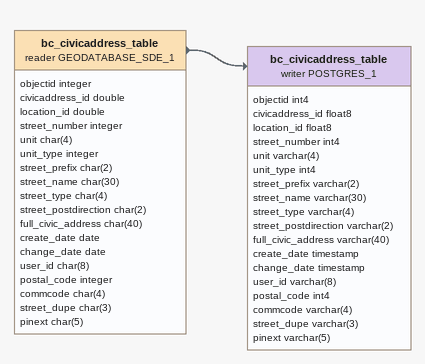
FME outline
bc_civicaddress_table (reader GEODATABASE_SDE_1)
    attributes: objectid integer, civicaddress_id double, location_id double, street_number integer, unit char(4), unit_type integer, street_prefix char(2), street_name char(30), street_type char(4), street_postdirection char(2), full_civic_address char(40), create_date date, change_date date, user_id char(8), postal_code integer, commcode char(4), street_dupe char(3), pinext char(5)
    -> bc_civicaddress_table (writer POSTGRES_1)
bc_civicaddress_table (writer POSTGRES_1)
    attributes: objectid int4, civicaddress_id float8, location_id float8, street_number int4, unit varchar(4), unit_type int4, street_prefix varchar(2), street_name varchar(30), street_type varchar(4), street_postdirection varchar(2), full_civic_address varchar(40), create_date timestamp, change_date timestamp, user_id varchar(8), postal_code int4, commcode varchar(4), street_dupe varchar(3), pinext varchar(5)
